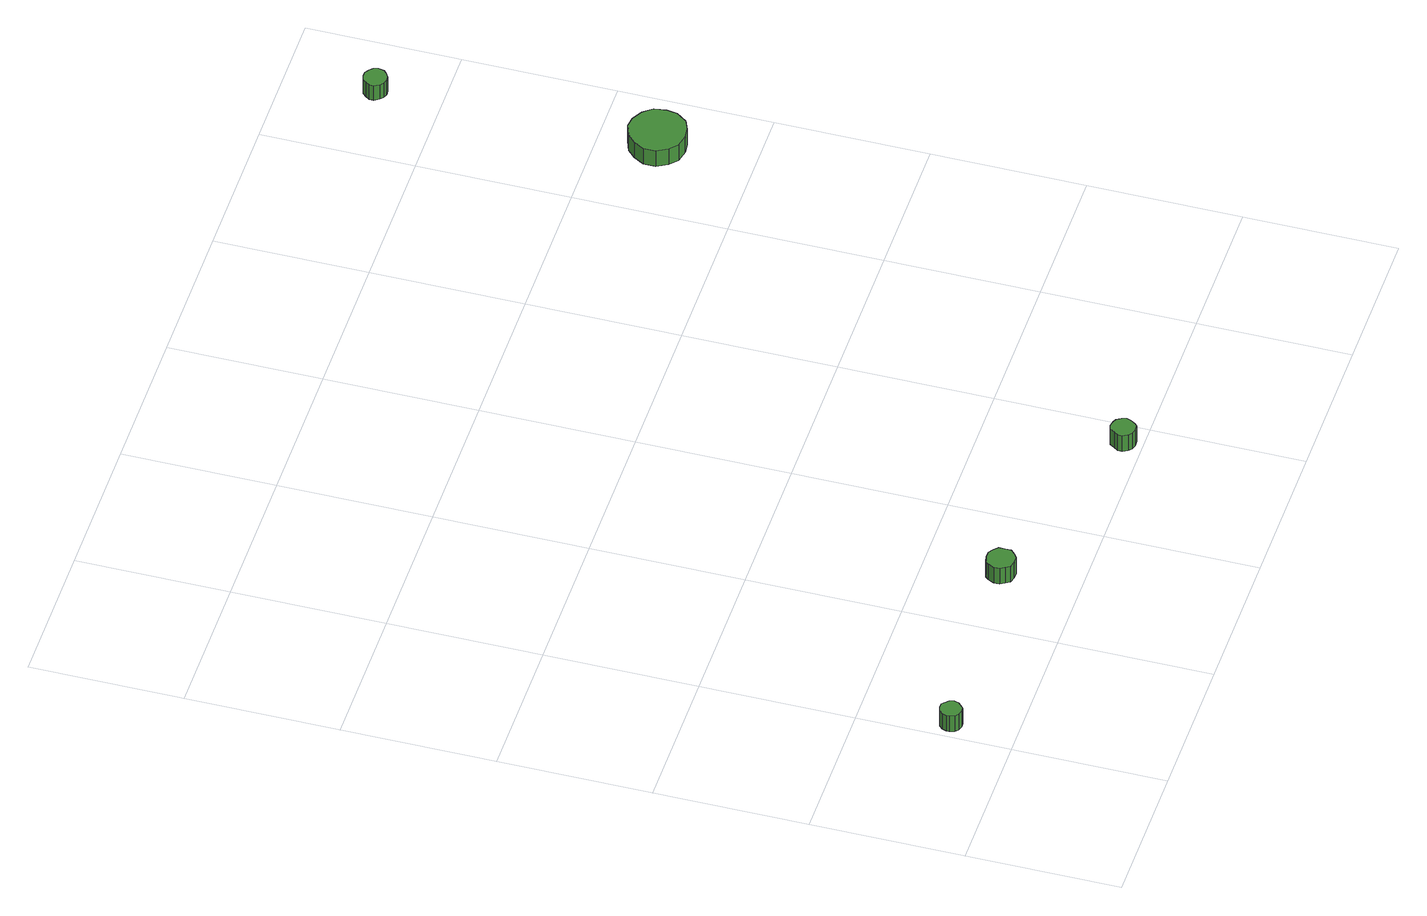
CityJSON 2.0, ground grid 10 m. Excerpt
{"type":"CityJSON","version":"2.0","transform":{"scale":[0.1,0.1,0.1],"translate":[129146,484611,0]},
"CityObjects":{
"tree1":{"type":"SolitaryVegetationObject","attributes":{"function":"something"},"geometry":[{"type":"MultiSurface","lod":"1","boundaries":[[[0,1,2,3,4,5,6,7,8,9,10,11,12,13,14]],[[15,16,17,18,19,20,21,22,23,24,25,26,27,28,29]],[[0,29,28,1]],[[1,28,27,2]],[[2,27,26,3]],[[3,26,25,4]],[[4,25,24,5]],[[5,24,23,6]],[[6,23,22,7]],[[7,22,21,8]],[[8,21,20,9]],[[9,20,19,10]],[[10,19,18,11]],[[11,18,17,12]],[[12,17,16,13]],[[13,16,15,14]],[[14,15,29,0]]]}]},
"tree2":{"type":"SolitaryVegetationObject","attributes":{"function":"something"},"geometry":[{"type":"MultiSurface","lod":"1","boundaries":[[[30,31,32,33,34,35,36,37,38,39,40,41,42,43,44]],[[45,46,47,48,49,50,51,52,53,54,55,56,57,58,59]],[[30,59,58,31]],[[31,58,57,32]],[[32,57,56,33]],[[33,56,55,34]],[[34,55,54,35]],[[35,54,53,36]],[[36,53,52,37]],[[37,52,51,38]],[[38,51,50,39]],[[39,50,49,40]],[[40,49,48,41]],[[41,48,47,42]],[[42,47,46,43]],[[43,46,45,44]],[[44,45,59,30]]]}]},
"tree3":{"type":"SolitaryVegetationObject","attributes":{"function":"something"},"geometry":[{"type":"MultiSurface","lod":"1","boundaries":[[[60,61,62,63,64,65,66,67,68,69,70,71,72,73,74]],[[75,76,77,78,79,80,81,82,83,84,85,86,87,88,89]],[[60,89,88,61]],[[61,88,87,62]],[[62,87,86,63]],[[63,86,85,64]],[[64,85,84,65]],[[65,84,83,66]],[[66,83,82,67]],[[67,82,81,68]],[[68,81,80,69]],[[69,80,79,70]],[[70,79,78,71]],[[71,78,77,72]],[[72,77,76,73]],[[73,76,75,74]],[[74,75,89,60]]]}]},
"tree4":{"type":"SolitaryVegetationObject","attributes":{"function":"something"},"geometry":[{"type":"MultiSurface","lod":"1","boundaries":[[[90,91,92,93,94,95,96,97,98,99,100,101,102,103,104]],[[105,106,107,108,109,110,111,112,113,114,115,116,117,118,119]],[[90,119,118,91]],[[91,118,117,92]],[[92,117,116,93]],[[93,116,115,94]],[[94,115,114,95]],[[95,114,113,96]],[[96,113,112,97]],[[97,112,111,98]],[[98,111,110,99]],[[99,110,109,100]],[[100,109,108,101]],[[101,108,107,102]],[[102,107,106,103]],[[103,106,105,104]],[[104,105,119,90]]]}]},
"tree5":{"type":"SolitaryVegetationObject","attributes":{"function":"something"},"geometry":[{"type":"MultiSurface","lod":"1","boundaries":[[[120,121,122,123,124,125,126,127,128,129,130,131,132,133,134]],[[135,136,137,138,139,140,141,142,143,144,145,146,147,148,149]],[[120,149,148,121]],[[121,148,147,122]],[[122,147,146,123]],[[123,146,145,124]],[[124,145,144,125]],[[125,144,143,126]],[[126,143,142,127]],[[127,142,141,128]],[[128,141,140,129]],[[129,140,139,130]],[[130,139,138,131]],[[131,138,137,132]],[[132,137,136,133]],[[133,136,135,134]],[[134,135,149,120]]]}]}
},
"vertices":[
[18,42,24],[17,45,24],[15,47,24],[13,49,24],[10,49,24],[7,48,24],[5,46,24],[4,43,24],[4,41,24],[5,38,24],[7,36,24],[10,35,24],[13,35,24],[15,37,24],[17,39,24],[17,39,11],[15,37,11],[13,35,11],[10,35,11],[7,36,11],[5,38,11],[4,41,11],[4,43,11],[5,46,11],[7,48,11],[10,49,11],[13,49,11],[15,47,11],[17,45,11],[18,42,11],
[158,51,24],[158,55,24],[155,58,24],[152,60,24],[148,60,24],[144,59,24],[142,57,24],[140,53,24],[140,49,24],[142,46,24],[144,43,24],[148,42,24],[152,42,24],[155,44,24],[158,47,24],[158,47,11],[155,44,11],[152,42,11],[148,42,11],[144,43,11],[142,46,11],[140,49,11],[140,53,11],[142,57,11],[144,59,11],[148,60,11],[152,60,11],[155,58,11],[158,55,11],[158,51,11],
[293,13,23],[292,16,23],[290,19,23],[288,20,23],[284,21,23],[281,20,23],[279,17,23],[277,14,23],[277,11,23],[279,8,23],[281,6,23],[284,5,23],[288,5,23],[290,7,23],[292,10,23],[292,10,10],[290,7,10],[288,5,10],[284,5,10],[281,6,10],[279,8,10],[277,11,10],[277,14,10],[279,17,10],[281,20,10],[284,21,10],[288,20,10],[290,19,10],[292,16,10],[293,13,10],
[477,362,25],[476,370,25],[471,376,25],[464,380,25],[457,381,25],[449,378,25],[444,373,25],[440,366,25],[440,358,25],[444,351,25],[449,346,25],[457,344,25],[464,345,25],[471,348,25],[476,355,25],[476,355,12],[471,348,12],[464,345,12],[457,344,12],[449,346,12],[444,351,12],[440,358,12],[440,366,12],[444,373,12],[449,378,12],[457,381,12],[464,380,12],[471,376,12],[476,370,12],[477,362,12],
[465,543,23],[464,546,23],[462,548,23],[459,550,23],[456,550,23],[453,549,23],[451,547,23],[449,544,23],[449,541,23],[451,538,23],[453,536,23],[456,535,23],[459,535,23],[462,537,23],[464,539,23],[464,539,11],[462,537,11],[459,535,11],[456,535,11],[453,536,11],[451,538,11],[449,541,11],[449,544,11],[451,547,11],[453,549,11],[456,550,11],[459,550,11],[462,548,11],[464,546,11],[465,543,11]
]}
